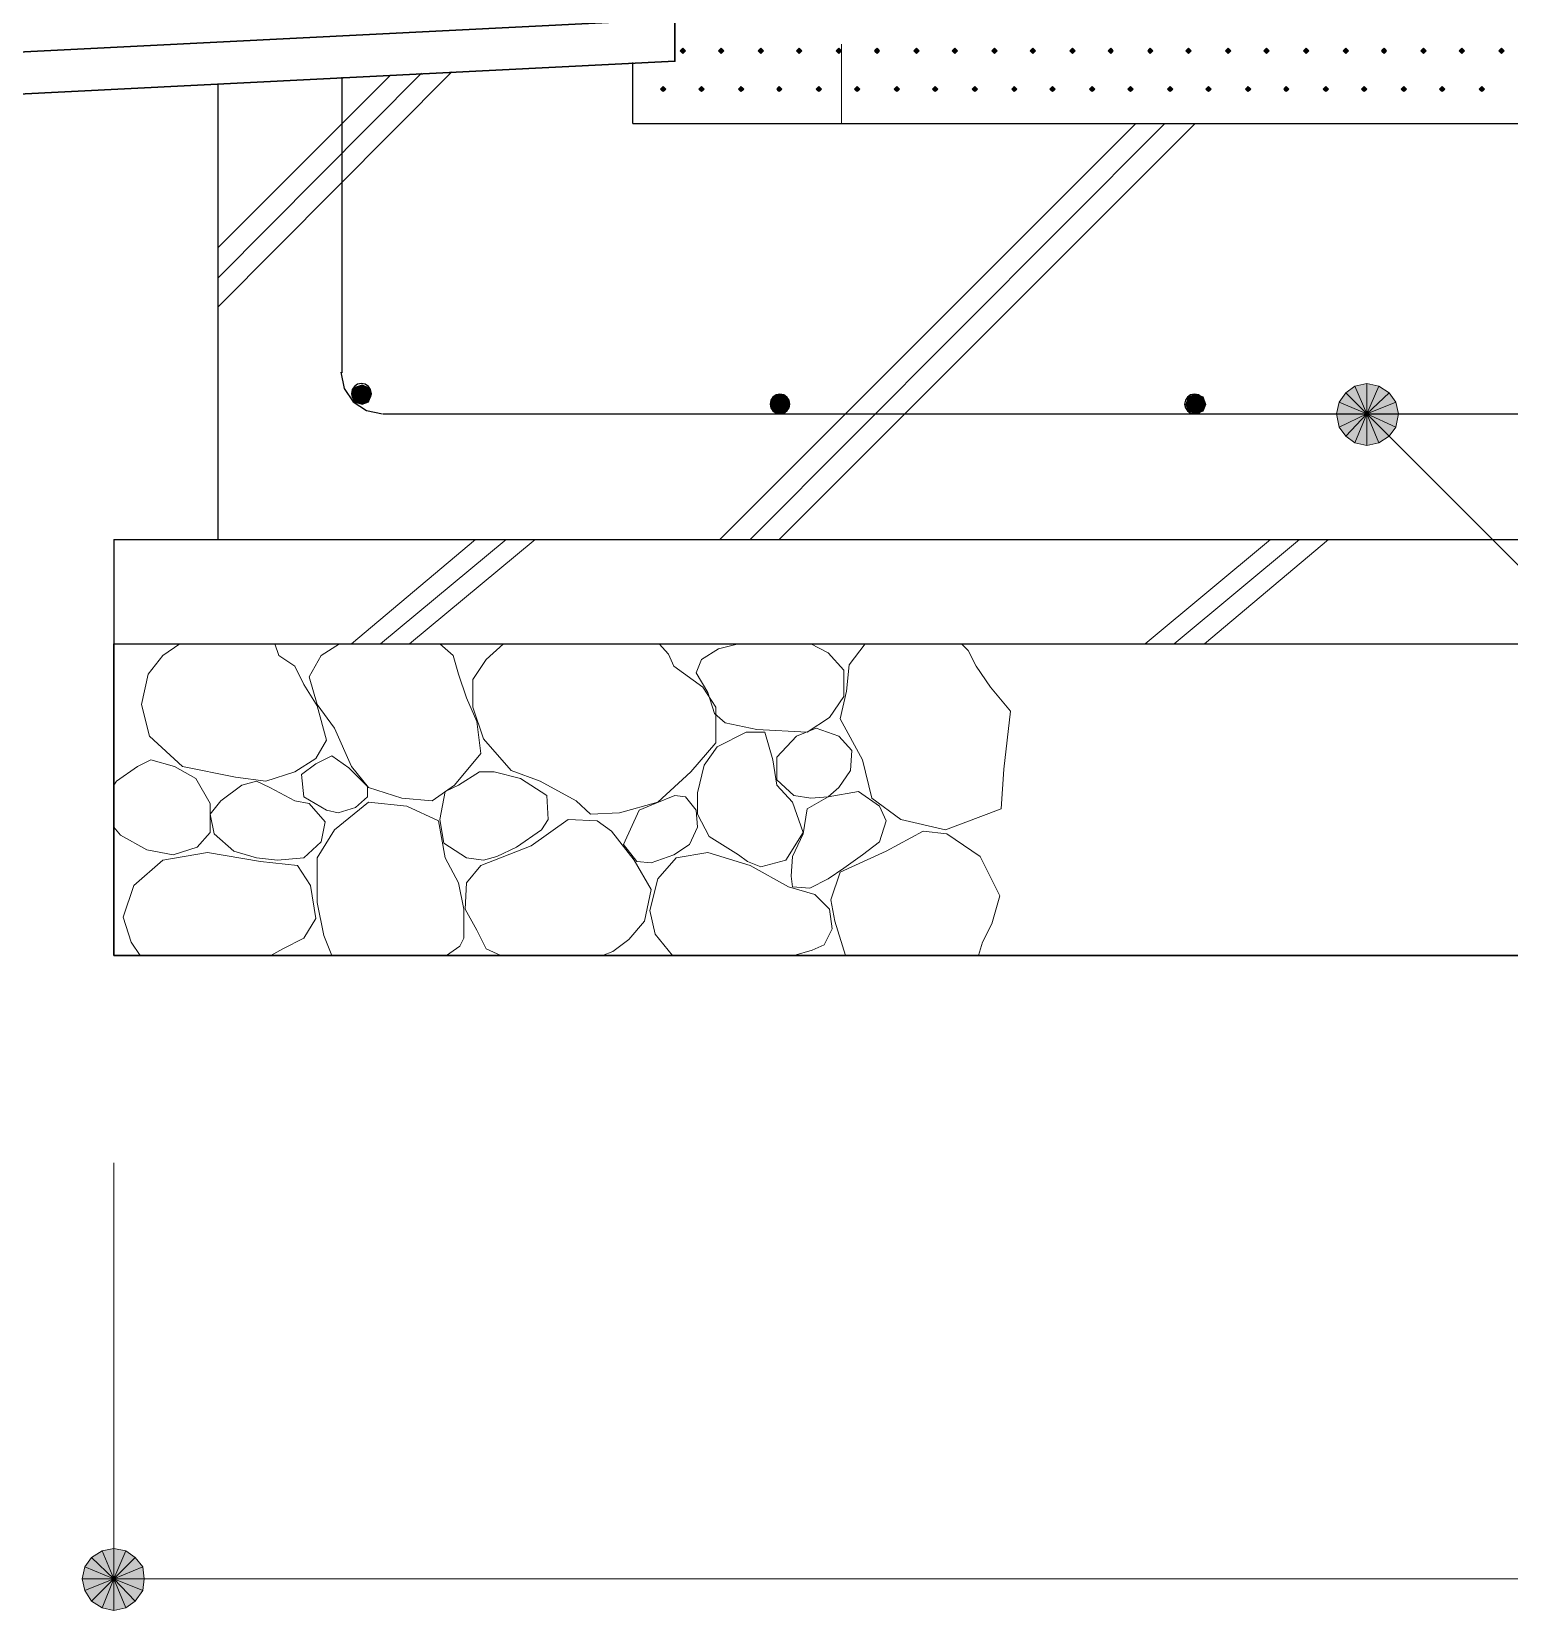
# Model space of a CAD drawing. Header units: millimetres. Extents: x 0 to 420, y 0 to 297.
# Drawn here: x 72.87 to 96.56, y 59.99 to 85.29 of the extents above; entities that cross this region are included whole.
import ezdxf

# ---------------------------------------------------------------- set-up
doc = ezdxf.new("R2010")
doc.units = ezdxf.units.MM

msp = doc.modelspace()

# ---------------------------------------------------------------- hatches: boundary and pattern name
for points in [[(83.312, 85.027), (83.291, 85.005), (83.27, 84.984), (83.291, 84.963), (83.312, 84.942), (83.333, 84.963), (83.354, 84.984), (83.333, 85.005), (83.312, 85.027)], [(83.926, 85.027), (83.905, 85.005), (83.884, 84.984), (83.905, 84.963), (83.926, 84.942), (83.947, 84.963), (83.968, 84.984), (83.947, 85.005), (83.926, 85.027)], [(84.561, 85.027), (84.54, 85.005), (84.519, 84.984), (84.54, 84.963), (84.561, 84.942), (84.582, 84.963), (84.603, 84.984), (84.582, 85.005), (84.561, 85.027)], [(85.175, 85.027), (85.154, 85.005), (85.132, 84.984), (85.154, 84.963), (85.175, 84.942), (85.196, 84.963), (85.217, 84.984), (85.196, 85.005), (85.175, 85.027)], [(85.81, 85.027), (85.788, 85.005), (85.767, 84.984), (85.788, 84.963), (85.81, 84.942), (85.831, 84.963), (85.852, 84.984), (85.831, 85.005), (85.81, 85.027)], [(86.424, 85.027), (86.402, 85.005), (86.381, 84.984), (86.402, 84.963), (86.424, 84.942), (86.445, 84.963), (86.466, 84.984), (86.445, 85.005), (86.424, 85.027)], [(87.059, 85.027), (87.037, 85.005), (87.016, 84.984), (87.037, 84.963), (87.059, 84.942), (87.08, 84.963), (87.101, 84.984), (87.08, 85.005), (87.059, 85.027)], [(87.672, 85.027), (87.651, 85.005), (87.63, 84.984), (87.651, 84.963), (87.672, 84.942), (87.694, 84.963), (87.715, 84.984), (87.694, 85.005), (87.672, 85.027)], [(88.307, 85.027), (88.286, 85.005), (88.265, 84.984), (88.286, 84.963), (88.307, 84.942), (88.329, 84.963), (88.35, 84.984), (88.329, 85.005), (88.307, 85.027)], [(88.921, 85.027), (88.9, 85.005), (88.879, 84.984), (88.9, 84.963), (88.921, 84.942), (88.942, 84.963), (88.963, 84.984), (88.942, 85.005), (88.921, 85.027)], [(89.556, 85.027), (89.535, 85.005), (89.514, 84.984), (89.535, 84.963), (89.556, 84.942), (89.577, 84.963), (89.599, 84.984), (89.577, 85.005), (89.556, 85.027)], [(90.17, 85.027), (90.149, 85.005), (90.128, 84.984), (90.149, 84.963), (90.17, 84.942), (90.191, 84.963), (90.212, 84.984), (90.191, 85.005), (90.17, 85.027)], [(90.805, 85.027), (90.784, 85.005), (90.763, 84.984), (90.784, 84.963), (90.805, 84.942), (90.826, 84.963), (90.847, 84.984), (90.826, 85.005), (90.805, 85.027)], [(91.419, 85.027), (91.398, 85.005), (91.377, 84.984), (91.398, 84.963), (91.419, 84.942), (91.44, 84.963), (91.461, 84.984), (91.44, 85.005), (91.419, 85.027)], [(92.054, 85.027), (92.033, 85.005), (92.012, 84.984), (92.033, 84.963), (92.054, 84.942), (92.075, 84.963), (92.096, 84.984), (92.075, 85.005), (92.054, 85.027)], [(92.668, 85.027), (92.646, 85.005), (92.625, 84.984), (92.646, 84.963), (92.668, 84.942), (92.689, 84.963), (92.71, 84.984), (92.689, 85.005), (92.668, 85.027)], [(93.303, 85.027), (93.282, 85.005), (93.26, 84.984), (93.282, 84.963), (93.303, 84.942), (93.324, 84.963), (93.345, 84.984), (93.324, 85.005), (93.303, 85.027)], [(93.938, 85.027), (93.917, 85.005), (93.895, 84.984), (93.917, 84.963), (93.938, 84.942), (93.959, 84.963), (93.98, 84.984), (93.959, 85.005), (93.938, 85.027)], [(94.552, 85.027), (94.53, 85.005), (94.509, 84.984), (94.53, 84.963), (94.552, 84.942), (94.573, 84.963), (94.594, 84.984), (94.573, 85.005), (94.552, 85.027)], [(95.187, 85.027), (95.165, 85.005), (95.144, 84.984), (95.165, 84.963), (95.187, 84.942), (95.208, 84.963), (95.229, 84.984), (95.208, 85.005), (95.187, 85.027)], [(95.8, 85.027), (95.779, 85.005), (95.758, 84.984), (95.779, 84.963), (95.8, 84.942), (95.821, 84.963), (95.843, 84.984), (95.821, 85.005), (95.8, 85.027)], [(96.435, 85.027), (96.414, 85.005), (96.393, 84.984), (96.414, 84.963), (96.435, 84.942), (96.457, 84.963), (96.478, 84.984), (96.457, 85.005), (96.435, 85.027)], [(82.995, 84.413), (82.973, 84.391), (82.952, 84.37), (82.973, 84.349), (82.995, 84.328), (83.016, 84.349), (83.037, 84.37), (83.016, 84.391), (82.995, 84.413)], [(83.608, 84.413), (83.587, 84.391), (83.566, 84.37), (83.587, 84.349), (83.608, 84.328), (83.629, 84.349), (83.651, 84.37), (83.629, 84.391), (83.608, 84.413)], [(84.243, 84.413), (84.222, 84.391), (84.201, 84.37), (84.222, 84.349), (84.243, 84.328), (84.265, 84.349), (84.286, 84.37), (84.265, 84.391), (84.243, 84.413)], [(84.857, 84.413), (84.836, 84.391), (84.815, 84.37), (84.836, 84.349), (84.857, 84.328), (84.878, 84.349), (84.9, 84.37), (84.878, 84.391), (84.857, 84.413)], [(85.492, 84.413), (85.471, 84.391), (85.45, 84.37), (85.471, 84.349), (85.492, 84.328), (85.513, 84.349), (85.535, 84.37), (85.513, 84.391), (85.492, 84.413)], [(86.106, 84.413), (86.085, 84.391), (86.064, 84.37), (86.085, 84.349), (86.106, 84.328), (86.127, 84.349), (86.148, 84.37), (86.127, 84.391), (86.106, 84.413)], [(86.741, 84.413), (86.72, 84.391), (86.699, 84.37), (86.72, 84.349), (86.741, 84.328), (86.762, 84.349), (86.783, 84.37), (86.762, 84.391), (86.741, 84.413)], [(87.355, 84.413), (87.334, 84.391), (87.312, 84.37), (87.334, 84.349), (87.355, 84.328), (87.376, 84.349), (87.397, 84.37), (87.376, 84.391), (87.355, 84.413)], [(87.99, 84.413), (87.969, 84.391), (87.948, 84.37), (87.969, 84.349), (87.99, 84.328), (88.011, 84.349), (88.032, 84.37), (88.011, 84.391), (87.99, 84.413)], [(88.625, 84.413), (88.604, 84.391), (88.583, 84.37), (88.604, 84.349), (88.625, 84.328), (88.646, 84.349), (88.667, 84.37), (88.646, 84.391), (88.625, 84.413)], [(89.239, 84.413), (89.218, 84.391), (89.196, 84.37), (89.218, 84.349), (89.239, 84.328), (89.26, 84.349), (89.281, 84.37), (89.26, 84.391), (89.239, 84.413)], [(89.874, 84.413), (89.853, 84.391), (89.831, 84.37), (89.853, 84.349), (89.874, 84.328), (89.895, 84.349), (89.916, 84.37), (89.895, 84.391), (89.874, 84.413)], [(90.487, 84.413), (90.466, 84.391), (90.445, 84.37), (90.466, 84.349), (90.487, 84.328), (90.509, 84.349), (90.53, 84.37), (90.509, 84.391), (90.487, 84.413)], [(91.123, 84.413), (91.101, 84.391), (91.08, 84.37), (91.101, 84.349), (91.123, 84.328), (91.144, 84.349), (91.165, 84.37), (91.144, 84.391), (91.123, 84.413)], [(91.736, 84.413), (91.715, 84.391), (91.694, 84.37), (91.715, 84.349), (91.736, 84.328), (91.758, 84.349), (91.779, 84.37), (91.758, 84.391), (91.736, 84.413)], [(92.371, 84.413), (92.35, 84.391), (92.329, 84.37), (92.35, 84.349), (92.371, 84.328), (92.393, 84.349), (92.414, 84.37), (92.393, 84.391), (92.371, 84.413)], [(92.985, 84.413), (92.964, 84.391), (92.943, 84.37), (92.964, 84.349), (92.985, 84.328), (93.006, 84.349), (93.028, 84.37), (93.006, 84.391), (92.985, 84.413)], [(93.62, 84.413), (93.599, 84.391), (93.578, 84.37), (93.599, 84.349), (93.62, 84.328), (93.641, 84.349), (93.662, 84.37), (93.641, 84.391), (93.62, 84.413)], [(94.234, 84.413), (94.213, 84.391), (94.192, 84.37), (94.213, 84.349), (94.234, 84.328), (94.255, 84.349), (94.276, 84.37), (94.255, 84.391), (94.234, 84.413)], [(94.869, 84.413), (94.848, 84.391), (94.827, 84.37), (94.848, 84.349), (94.869, 84.328), (94.89, 84.349), (94.911, 84.37), (94.89, 84.391), (94.869, 84.413)], [(95.483, 84.413), (95.462, 84.391), (95.441, 84.37), (95.462, 84.349), (95.483, 84.328), (95.504, 84.349), (95.525, 84.37), (95.504, 84.391), (95.483, 84.413)], [(96.118, 84.413), (96.097, 84.391), (96.076, 84.37), (96.097, 84.349), (96.118, 84.328), (96.139, 84.349), (96.16, 84.37), (96.139, 84.391), (96.118, 84.413)], [(94.467, 79.608), (94.276, 79.65), (94.276, 79.163), (94.467, 79.608)], [(73.724, 60.685), (73.681, 60.494), (74.189, 60.494), (73.724, 60.685)]]:
    msp.add_hatch(color=7).paths.add_polyline_path(points)
h = msp.add_hatch(color=7)
h.paths.add_polyline_path([(78.042, 79.587), (77.999, 79.481), (78.169, 79.481), (78.042, 79.587)])
h.paths.add_polyline_path([(77.999, 79.481), (78.169, 79.481), (78.042, 79.354), (77.999, 79.481)])
h.paths.add_polyline_path([(78.169, 79.481), (78.042, 79.354), (78.169, 79.312), (78.169, 79.481)])
h = msp.add_hatch(color=7)
h.paths.add_polyline_path([(78.317, 79.481), (78.274, 79.587), (78.169, 79.481), (78.317, 79.481)])
h.paths.add_polyline_path([(78.274, 79.587), (78.169, 79.481), (78.169, 79.629), (78.274, 79.587)])
h.paths.add_polyline_path([(78.169, 79.481), (78.169, 79.629), (78.042, 79.587), (78.169, 79.481)])
h = msp.add_hatch(color=7)
h.paths.add_polyline_path([(78.169, 79.312), (78.274, 79.354), (78.169, 79.481), (78.169, 79.312)])
h.paths.add_polyline_path([(78.274, 79.354), (78.169, 79.481), (78.317, 79.481), (78.274, 79.354)])
h = msp.add_hatch(color=7)
h.paths.add_polyline_path([(85.027, 79.312), (84.984, 79.438), (84.878, 79.312), (85.027, 79.312)])
h.paths.add_polyline_path([(84.984, 79.438), (84.878, 79.312), (84.878, 79.481), (84.984, 79.438)])
h.paths.add_polyline_path([(84.878, 79.312), (84.878, 79.481), (84.751, 79.438), (84.878, 79.312)])
h = msp.add_hatch(color=7)
h.paths.add_polyline_path([(91.694, 79.312), (91.652, 79.438), (91.525, 79.312), (91.694, 79.312)])
h.paths.add_polyline_path([(91.652, 79.438), (91.525, 79.312), (91.525, 79.481), (91.652, 79.438)])
h.paths.add_polyline_path([(91.525, 79.312), (91.525, 79.481), (91.419, 79.438), (91.525, 79.312)])
h = msp.add_hatch(color=7)
h.paths.add_polyline_path([(94.276, 79.65), (94.086, 79.608), (94.276, 79.163), (94.276, 79.65)])
h.paths.add_polyline_path([(94.086, 79.608), (94.276, 79.163), (93.938, 79.502), (94.086, 79.608)])
h.paths.add_polyline_path([(94.276, 79.163), (93.938, 79.502), (93.832, 79.354), (94.276, 79.163)])
h = msp.add_hatch(color=7)
h.paths.add_polyline_path([(94.784, 79.163), (94.742, 79.354), (94.276, 79.163), (94.784, 79.163)])
h.paths.add_polyline_path([(94.742, 79.354), (94.276, 79.163), (94.636, 79.502), (94.742, 79.354)])
h.paths.add_polyline_path([(94.276, 79.163), (94.636, 79.502), (94.467, 79.608), (94.276, 79.163)])
h = msp.add_hatch(color=7)
h.paths.add_polyline_path([(84.751, 79.438), (84.709, 79.312), (84.878, 79.312), (84.751, 79.438)])
h.paths.add_polyline_path([(84.709, 79.312), (84.878, 79.312), (84.751, 79.206), (84.709, 79.312)])
h.paths.add_polyline_path([(84.878, 79.312), (84.751, 79.206), (84.878, 79.163), (84.878, 79.312)])
h = msp.add_hatch(color=7)
h.paths.add_polyline_path([(84.878, 79.163), (84.984, 79.206), (84.878, 79.312), (84.878, 79.163)])
h.paths.add_polyline_path([(84.984, 79.206), (84.878, 79.312), (85.027, 79.312), (84.984, 79.206)])
h = msp.add_hatch(color=7)
h.paths.add_polyline_path([(91.419, 79.438), (91.377, 79.312), (91.525, 79.312), (91.419, 79.438)])
h.paths.add_polyline_path([(91.377, 79.312), (91.525, 79.312), (91.419, 79.206), (91.377, 79.312)])
h.paths.add_polyline_path([(91.525, 79.312), (91.419, 79.206), (91.525, 79.163), (91.525, 79.312)])
h = msp.add_hatch(color=7)
h.paths.add_polyline_path([(91.525, 79.163), (91.652, 79.206), (91.525, 79.312), (91.525, 79.163)])
h.paths.add_polyline_path([(91.652, 79.206), (91.525, 79.312), (91.694, 79.312), (91.652, 79.206)])
h = msp.add_hatch(color=7)
h.paths.add_polyline_path([(93.832, 79.354), (93.79, 79.163), (94.276, 79.163), (93.832, 79.354)])
h.paths.add_polyline_path([(93.79, 79.163), (94.276, 79.163), (93.832, 78.952), (93.79, 79.163)])
h.paths.add_polyline_path([(94.276, 79.163), (93.832, 78.952), (93.938, 78.804), (94.276, 79.163)])
h = msp.add_hatch(color=7)
h.paths.add_polyline_path([(93.938, 78.804), (94.086, 78.698), (94.276, 79.163), (93.938, 78.804)])
h.paths.add_polyline_path([(94.086, 78.698), (94.276, 79.163), (94.276, 78.655), (94.086, 78.698)])
h.paths.add_polyline_path([(94.276, 79.163), (94.276, 78.655), (94.467, 78.698), (94.276, 79.163)])
h = msp.add_hatch(color=7)
h.paths.add_polyline_path([(94.467, 78.698), (94.636, 78.804), (94.276, 79.163), (94.467, 78.698)])
h.paths.add_polyline_path([(94.636, 78.804), (94.276, 79.163), (94.742, 78.952), (94.636, 78.804)])
h.paths.add_polyline_path([(94.276, 79.163), (94.742, 78.952), (94.784, 79.163), (94.276, 79.163)])
h = msp.add_hatch(color=7)
h.paths.add_polyline_path([(74.189, 60.981), (73.999, 60.939), (74.189, 60.494), (74.189, 60.981)])
h.paths.add_polyline_path([(73.999, 60.939), (74.189, 60.494), (73.829, 60.833), (73.999, 60.939)])
h.paths.add_polyline_path([(74.189, 60.494), (73.829, 60.833), (73.724, 60.685), (74.189, 60.494)])
h = msp.add_hatch(color=7)
h.paths.add_polyline_path([(74.655, 60.685), (74.528, 60.833), (74.189, 60.494), (74.655, 60.685)])
h.paths.add_polyline_path([(74.528, 60.833), (74.189, 60.494), (74.38, 60.939), (74.528, 60.833)])
h.paths.add_polyline_path([(74.189, 60.494), (74.38, 60.939), (74.189, 60.981), (74.189, 60.494)])
h = msp.add_hatch(color=7)
h.paths.add_polyline_path([(73.681, 60.494), (73.724, 60.304), (74.189, 60.494), (73.681, 60.494)])
h.paths.add_polyline_path([(73.724, 60.304), (74.189, 60.494), (73.829, 60.134), (73.724, 60.304)])
h.paths.add_polyline_path([(74.189, 60.494), (73.829, 60.134), (73.999, 60.029), (74.189, 60.494)])
h = msp.add_hatch(color=7)
h.paths.add_polyline_path([(73.999, 60.029), (74.189, 59.986), (74.189, 60.494), (73.999, 60.029)])
h.paths.add_polyline_path([(74.189, 59.986), (74.189, 60.494), (74.38, 60.029), (74.189, 59.986)])
h.paths.add_polyline_path([(74.189, 60.494), (74.38, 60.029), (74.528, 60.134), (74.189, 60.494)])
h = msp.add_hatch(color=7)
h.paths.add_polyline_path([(74.528, 60.134), (74.655, 60.304), (74.189, 60.494), (74.528, 60.134)])
h.paths.add_polyline_path([(74.655, 60.304), (74.189, 60.494), (74.676, 60.494), (74.655, 60.304)])
h.paths.add_polyline_path([(74.189, 60.494), (74.676, 60.494), (74.655, 60.685), (74.189, 60.494)])

# ---------------------------------------------------------------- linework, layer by layer
at = {"lineweight": 25}
for points in [[(82.508, 83.82), (100.859, 83.82), (100.859, 98.827)], [(82.508, 83.82), (82.508, 84.794)], [(77.851, 79.82), (77.851, 84.561)], [(75.861, 77.153), (75.861, 84.455)], [(77.83, 79.83), (77.882, 79.571), (78.025, 79.359), (78.237, 79.216), (78.497, 79.163)], [(78.507, 79.163), (144.844, 79.163)], [(74.189, 77.153), (149.183, 77.153)], [(74.189, 77.153), (74.189, 75.48)], [(74.189, 75.48), (149.183, 75.48)]]:
    msp.add_lwpolyline(points, dxfattribs=at)
at = {"lineweight": 30}
for points in [[(60.854, 83.693), (83.185, 84.815), (83.185, 85.492), (61.256, 84.391)], [(74.189, 70.485), (74.189, 75.48)], [(149.183, 70.485), (74.189, 70.485)]]:
    msp.add_lwpolyline(points, dxfattribs=at)
at = {"lineweight": 0}
for points in [[(83.312, 85.027), (83.291, 85.005), (83.27, 84.984), (83.291, 84.963), (83.312, 84.942), (83.333, 84.963), (83.354, 84.984), (83.333, 85.005)], [(83.926, 85.027), (83.905, 85.005), (83.884, 84.984), (83.905, 84.963), (83.926, 84.942), (83.947, 84.963), (83.968, 84.984), (83.947, 85.005)], [(84.561, 85.027), (84.54, 85.005), (84.519, 84.984), (84.54, 84.963), (84.561, 84.942), (84.582, 84.963), (84.603, 84.984), (84.582, 85.005)], [(85.175, 85.027), (85.154, 85.005), (85.132, 84.984), (85.154, 84.963), (85.175, 84.942), (85.196, 84.963), (85.217, 84.984), (85.196, 85.005)], [(85.81, 85.027), (85.788, 85.005), (85.767, 84.984), (85.788, 84.963), (85.81, 84.942), (85.831, 84.963), (85.852, 84.984), (85.831, 85.005)], [(86.424, 85.027), (86.402, 85.005), (86.381, 84.984), (86.402, 84.963), (86.424, 84.942), (86.445, 84.963), (86.466, 84.984), (86.445, 85.005)], [(87.059, 85.027), (87.037, 85.005), (87.016, 84.984), (87.037, 84.963), (87.059, 84.942), (87.08, 84.963), (87.101, 84.984), (87.08, 85.005)], [(87.672, 85.027), (87.651, 85.005), (87.63, 84.984), (87.651, 84.963), (87.672, 84.942), (87.694, 84.963), (87.715, 84.984), (87.694, 85.005)], [(88.307, 85.027), (88.286, 85.005), (88.265, 84.984), (88.286, 84.963), (88.307, 84.942), (88.329, 84.963), (88.35, 84.984), (88.329, 85.005)], [(88.921, 85.027), (88.9, 85.005), (88.879, 84.984), (88.9, 84.963), (88.921, 84.942), (88.942, 84.963), (88.963, 84.984), (88.942, 85.005)], [(89.556, 85.027), (89.535, 85.005), (89.514, 84.984), (89.535, 84.963), (89.556, 84.942), (89.577, 84.963), (89.599, 84.984), (89.577, 85.005)], [(90.17, 85.027), (90.149, 85.005), (90.128, 84.984), (90.149, 84.963), (90.17, 84.942), (90.191, 84.963), (90.212, 84.984), (90.191, 85.005)], [(90.805, 85.027), (90.784, 85.005), (90.763, 84.984), (90.784, 84.963), (90.805, 84.942), (90.826, 84.963), (90.847, 84.984), (90.826, 85.005)], [(91.419, 85.027), (91.398, 85.005), (91.377, 84.984), (91.398, 84.963), (91.419, 84.942), (91.44, 84.963), (91.461, 84.984), (91.44, 85.005)], [(92.054, 85.027), (92.033, 85.005), (92.012, 84.984), (92.033, 84.963), (92.054, 84.942), (92.075, 84.963), (92.096, 84.984), (92.075, 85.005)], [(92.668, 85.027), (92.646, 85.005), (92.625, 84.984), (92.646, 84.963), (92.668, 84.942), (92.689, 84.963), (92.71, 84.984), (92.689, 85.005)], [(93.303, 85.027), (93.282, 85.005), (93.26, 84.984), (93.282, 84.963), (93.303, 84.942), (93.324, 84.963), (93.345, 84.984), (93.324, 85.005)], [(93.938, 85.027), (93.917, 85.005), (93.895, 84.984), (93.917, 84.963), (93.938, 84.942), (93.959, 84.963), (93.98, 84.984), (93.959, 85.005)], [(94.552, 85.027), (94.53, 85.005), (94.509, 84.984), (94.53, 84.963), (94.552, 84.942), (94.573, 84.963), (94.594, 84.984), (94.573, 85.005)], [(95.187, 85.027), (95.165, 85.005), (95.144, 84.984), (95.165, 84.963), (95.187, 84.942), (95.208, 84.963), (95.229, 84.984), (95.208, 85.005)], [(95.8, 85.027), (95.779, 85.005), (95.758, 84.984), (95.779, 84.963), (95.8, 84.942), (95.821, 84.963), (95.843, 84.984), (95.821, 85.005)], [(96.435, 85.027), (96.414, 85.005), (96.393, 84.984), (96.414, 84.963), (96.435, 84.942), (96.457, 84.963), (96.478, 84.984), (96.457, 85.005)], [(82.995, 84.413), (82.973, 84.391), (82.952, 84.37), (82.973, 84.349), (82.995, 84.328), (83.016, 84.349), (83.037, 84.37), (83.016, 84.391)], [(83.608, 84.413), (83.587, 84.391), (83.566, 84.37), (83.587, 84.349), (83.608, 84.328), (83.629, 84.349), (83.651, 84.37), (83.629, 84.391)], [(84.243, 84.413), (84.222, 84.391), (84.201, 84.37), (84.222, 84.349), (84.243, 84.328), (84.265, 84.349), (84.286, 84.37), (84.265, 84.391)], [(84.857, 84.413), (84.836, 84.391), (84.815, 84.37), (84.836, 84.349), (84.857, 84.328), (84.878, 84.349), (84.9, 84.37), (84.878, 84.391)], [(85.492, 84.413), (85.471, 84.391), (85.45, 84.37), (85.471, 84.349), (85.492, 84.328), (85.513, 84.349), (85.535, 84.37), (85.513, 84.391)], [(86.106, 84.413), (86.085, 84.391), (86.064, 84.37), (86.085, 84.349), (86.106, 84.328), (86.127, 84.349), (86.148, 84.37), (86.127, 84.391)], [(86.741, 84.413), (86.72, 84.391), (86.699, 84.37), (86.72, 84.349), (86.741, 84.328), (86.762, 84.349), (86.783, 84.37), (86.762, 84.391)], [(87.355, 84.413), (87.334, 84.391), (87.312, 84.37), (87.334, 84.349), (87.355, 84.328), (87.376, 84.349), (87.397, 84.37), (87.376, 84.391)], [(87.99, 84.413), (87.969, 84.391), (87.948, 84.37), (87.969, 84.349), (87.99, 84.328), (88.011, 84.349), (88.032, 84.37), (88.011, 84.391)], [(88.625, 84.413), (88.604, 84.391), (88.583, 84.37), (88.604, 84.349), (88.625, 84.328), (88.646, 84.349), (88.667, 84.37), (88.646, 84.391)], [(89.239, 84.413), (89.218, 84.391), (89.196, 84.37), (89.218, 84.349), (89.239, 84.328), (89.26, 84.349), (89.281, 84.37), (89.26, 84.391)], [(89.874, 84.413), (89.853, 84.391), (89.831, 84.37), (89.853, 84.349), (89.874, 84.328), (89.895, 84.349), (89.916, 84.37), (89.895, 84.391)], [(90.487, 84.413), (90.466, 84.391), (90.445, 84.37), (90.466, 84.349), (90.487, 84.328), (90.509, 84.349), (90.53, 84.37), (90.509, 84.391)], [(91.123, 84.413), (91.101, 84.391), (91.08, 84.37), (91.101, 84.349), (91.123, 84.328), (91.144, 84.349), (91.165, 84.37), (91.144, 84.391)], [(91.736, 84.413), (91.715, 84.391), (91.694, 84.37), (91.715, 84.349), (91.736, 84.328), (91.758, 84.349), (91.779, 84.37), (91.758, 84.391)], [(92.371, 84.413), (92.35, 84.391), (92.329, 84.37), (92.35, 84.349), (92.371, 84.328), (92.393, 84.349), (92.414, 84.37), (92.393, 84.391)], [(92.985, 84.413), (92.964, 84.391), (92.943, 84.37), (92.964, 84.349), (92.985, 84.328), (93.006, 84.349), (93.028, 84.37), (93.006, 84.391)], [(93.62, 84.413), (93.599, 84.391), (93.578, 84.37), (93.599, 84.349), (93.62, 84.328), (93.641, 84.349), (93.662, 84.37), (93.641, 84.391)], [(94.234, 84.413), (94.213, 84.391), (94.192, 84.37), (94.213, 84.349), (94.234, 84.328), (94.255, 84.349), (94.276, 84.37), (94.255, 84.391)], [(94.869, 84.413), (94.848, 84.391), (94.827, 84.37), (94.848, 84.349), (94.869, 84.328), (94.89, 84.349), (94.911, 84.37), (94.89, 84.391)], [(95.483, 84.413), (95.462, 84.391), (95.441, 84.37), (95.462, 84.349), (95.483, 84.328), (95.504, 84.349), (95.525, 84.37), (95.504, 84.391)], [(96.118, 84.413), (96.097, 84.391), (96.076, 84.37), (96.097, 84.349), (96.118, 84.328), (96.139, 84.349), (96.16, 84.37), (96.139, 84.391)], [(78.042, 79.587), (77.999, 79.481), (78.169, 79.481)], [(77.999, 79.481), (78.169, 79.481), (78.042, 79.354)], [(78.169, 79.481), (78.169, 79.629), (78.042, 79.587)], [(78.169, 79.481), (78.042, 79.354), (78.169, 79.312)], [(78.274, 79.587), (78.169, 79.481), (78.169, 79.629)], [(78.317, 79.481), (78.274, 79.587), (78.169, 79.481)], [(78.169, 79.312), (78.274, 79.354), (78.169, 79.481)], [(78.274, 79.354), (78.169, 79.481), (78.317, 79.481)], [(84.878, 79.312), (84.878, 79.481), (84.751, 79.438)], [(84.984, 79.438), (84.878, 79.312), (84.878, 79.481)], [(91.525, 79.312), (91.525, 79.481), (91.419, 79.438)], [(91.652, 79.438), (91.525, 79.312), (91.525, 79.481)], [(94.276, 79.163), (93.938, 79.502), (93.832, 79.354)], [(94.086, 79.608), (94.276, 79.163), (93.938, 79.502)], [(94.276, 79.65), (94.086, 79.608), (94.276, 79.163)], [(94.467, 79.608), (94.276, 79.65), (94.276, 79.163)], [(94.276, 79.163), (94.636, 79.502), (94.467, 79.608)], [(94.742, 79.354), (94.276, 79.163), (94.636, 79.502)], [(84.751, 79.438), (84.709, 79.312), (84.878, 79.312)], [(84.709, 79.312), (84.878, 79.312), (84.751, 79.206)], [(84.878, 79.312), (84.751, 79.206), (84.878, 79.163)], [(85.027, 79.312), (84.984, 79.438), (84.878, 79.312)], [(84.878, 79.163), (84.984, 79.206), (84.878, 79.312)], [(84.984, 79.206), (84.878, 79.312), (85.027, 79.312)], [(91.419, 79.438), (91.377, 79.312), (91.525, 79.312)], [(91.377, 79.312), (91.525, 79.312), (91.419, 79.206)], [(91.525, 79.312), (91.419, 79.206), (91.525, 79.163)], [(91.694, 79.312), (91.652, 79.438), (91.525, 79.312)], [(91.525, 79.163), (91.652, 79.206), (91.525, 79.312)], [(91.652, 79.206), (91.525, 79.312), (91.694, 79.312)], [(93.832, 79.354), (93.79, 79.163), (94.276, 79.163)], [(94.784, 79.163), (94.742, 79.354), (94.276, 79.163)], [(93.79, 79.163), (94.276, 79.163), (93.832, 78.952)], [(94.276, 79.163), (93.832, 78.952), (93.938, 78.804)], [(93.938, 78.804), (94.086, 78.698), (94.276, 79.163)], [(94.086, 78.698), (94.276, 79.163), (94.276, 78.655)], [(94.276, 79.163), (94.276, 78.655), (94.467, 78.698)], [(94.467, 78.698), (94.636, 78.804), (94.276, 79.163)], [(94.636, 78.804), (94.276, 79.163), (94.742, 78.952)], [(94.276, 79.163), (94.742, 78.952), (94.784, 79.163)], [(74.189, 60.494), (73.829, 60.833), (73.724, 60.685)], [(73.999, 60.939), (74.189, 60.494), (73.829, 60.833)], [(74.189, 60.981), (73.999, 60.939), (74.189, 60.494)], [(74.189, 60.494), (74.38, 60.939), (74.189, 60.981)], [(74.528, 60.833), (74.189, 60.494), (74.38, 60.939)], [(74.655, 60.685), (74.528, 60.833), (74.189, 60.494)], [(73.724, 60.685), (73.681, 60.494), (74.189, 60.494)], [(73.681, 60.494), (73.724, 60.304), (74.189, 60.494)], [(73.724, 60.304), (74.189, 60.494), (73.829, 60.134)], [(74.189, 60.494), (73.829, 60.134), (73.999, 60.029)], [(73.999, 60.029), (74.189, 59.986), (74.189, 60.494)], [(74.189, 60.494), (74.676, 60.494), (74.655, 60.685)], [(74.189, 59.986), (74.189, 60.494), (74.38, 60.029)], [(74.189, 60.494), (74.38, 60.029), (74.528, 60.134)], [(74.528, 60.134), (74.655, 60.304), (74.189, 60.494)], [(74.655, 60.304), (74.189, 60.494), (74.676, 60.494)]]:
    msp.add_lwpolyline(points, close=True, dxfattribs=at)
at = {"lineweight": 13}
for points in [[(85.852, 83.82), (85.852, 85.09)], [(75.861, 80.878), (79.608, 84.646)], [(75.861, 81.344), (79.121, 84.624)], [(75.861, 81.83), (78.613, 84.582)], [(83.905, 77.153), (90.572, 83.82)], [(84.392, 77.153), (91.038, 83.82)], [(84.857, 77.153), (91.525, 83.82)], [(78.042, 79.354), (78.211, 79.523)], [(98.192, 79.312), (105.833, 67.606), (94.276, 79.163)], [(77.999, 75.48), (79.989, 77.153)], [(78.465, 75.48), (80.476, 77.153)], [(78.931, 75.48), (80.941, 77.153)], [(90.72, 75.48), (92.731, 77.153)], [(91.186, 75.48), (93.197, 77.153)], [(91.673, 75.48), (93.662, 77.153)], [(75.248, 75.48), (74.972, 75.29), (74.74, 74.994), (74.634, 74.507), (74.761, 73.999), (75.29, 73.512), (76.137, 73.343), (76.623, 73.279), (77.089, 73.427), (77.428, 73.639), (77.597, 73.935), (77.449, 74.486), (77.237, 74.824), (77.089, 75.121), (76.835, 75.29), (76.771, 75.48)], [(77.809, 75.48), (77.512, 75.29), (77.322, 74.951), (77.449, 74.507), (77.724, 74.126), (77.999, 73.512), (78.274, 73.173), (78.804, 73.004), (79.29, 72.962), (79.65, 73.215), (80.074, 73.723), (80.01, 74.231), (79.841, 74.612), (79.714, 74.994), (79.629, 75.29), (79.417, 75.48)], [(80.433, 75.48), (80.158, 75.226), (79.946, 74.909), (79.946, 74.464), (80.116, 73.956), (80.56, 73.448), (81.026, 73.279), (81.598, 72.962), (81.83, 72.75), (82.296, 72.771), (82.91, 72.94), (83.439, 73.427), (83.841, 73.893), (83.841, 74.464), (83.629, 74.782), (83.164, 75.121), (83.079, 75.311), (82.931, 75.48)], [(84.201, 75.48), (83.884, 75.396), (83.608, 75.226), (83.524, 75.015), (83.714, 74.697), (83.82, 74.359), (83.989, 74.21), (84.497, 74.104), (85.302, 74.062), (85.662, 74.295), (85.894, 74.634), (85.894, 75.057), (85.64, 75.332), (85.365, 75.48)], [(86.233, 75.48), (85.979, 75.142), (85.937, 74.718), (85.831, 74.274), (86.191, 73.618), (86.339, 73.004), (86.804, 72.665), (87.524, 72.496), (88.413, 72.834), (88.456, 73.47), (88.561, 74.401), (88.244, 74.782), (88.011, 75.121), (87.884, 75.374), (87.778, 75.48)], [(74.189, 73.215), (74.232, 73.279), (74.57, 73.512), (74.782, 73.618), (75.163, 73.512), (75.502, 73.321), (75.734, 72.919), (75.734, 72.454), (75.523, 72.221), (75.142, 72.094), (74.718, 72.178), (74.295, 72.411), (74.189, 72.538)], [(77.682, 70.485), (77.555, 70.803), (77.449, 71.332), (77.449, 72.051), (77.724, 72.496), (78.274, 72.94), (78.888, 72.877), (79.396, 72.644), (79.502, 72.051), (79.714, 71.649), (79.798, 71.226), (79.798, 70.76), (79.735, 70.633), (79.523, 70.485)], [(80.391, 70.485), (80.158, 70.591), (80.01, 70.887), (79.82, 71.226), (79.841, 71.649), (80.074, 71.924), (80.878, 72.242), (81.471, 72.665), (81.936, 72.644), (82.169, 72.475), (82.529, 72.009), (82.804, 71.543), (82.698, 71.035), (82.444, 70.739), (82.19, 70.548), (82.021, 70.485)], [(85.916, 70.485), (85.746, 71.035), (85.683, 71.374), (85.831, 71.819), (86.572, 72.157), (87.164, 72.475), (87.545, 72.432), (88.075, 72.072), (88.392, 71.438), (88.265, 70.993), (88.117, 70.697), (88.053, 70.485)], [(74.612, 70.485), (74.464, 70.697), (74.337, 71.099), (74.507, 71.607), (74.972, 72.009), (75.692, 72.136), (76.539, 71.988), (77.131, 71.924), (77.343, 71.607), (77.428, 71.078), (77.237, 70.76), (76.899, 70.591), (76.708, 70.485)], [(83.143, 70.485), (82.868, 70.824), (82.783, 71.205), (82.91, 71.713), (83.206, 72.051), (83.714, 72.136), (84.392, 71.924), (85.005, 71.586), (85.429, 71.459), (85.662, 71.226), (85.704, 70.908), (85.577, 70.654), (85.386, 70.57), (85.09, 70.485)], [(149.183, 67.162), (149.183, 60.494), (74.189, 60.494), (74.189, 67.162)]]:
    msp.add_lwpolyline(points, dxfattribs=at)
at = {"lineweight": 25}
for points in [[(78.317, 79.491), (78.304, 79.553), (78.27, 79.604), (78.22, 79.638), (78.158, 79.65), (78.096, 79.638), (78.046, 79.604), (78.012, 79.553), (77.999, 79.491), (78.012, 79.43), (78.046, 79.379), (78.096, 79.345), (78.158, 79.333), (78.22, 79.345), (78.27, 79.379), (78.304, 79.43)], [(85.027, 79.322), (85.014, 79.384), (84.98, 79.434), (84.93, 79.468), (84.868, 79.481), (84.806, 79.468), (84.755, 79.434), (84.721, 79.384), (84.709, 79.322), (84.721, 79.26), (84.755, 79.21), (84.806, 79.176), (84.868, 79.163), (84.93, 79.176), (84.98, 79.21), (85.014, 79.26)], [(91.673, 79.322), (91.66, 79.384), (91.626, 79.434), (91.576, 79.468), (91.514, 79.481), (91.452, 79.468), (91.402, 79.434), (91.368, 79.384), (91.355, 79.322), (91.368, 79.26), (91.402, 79.21), (91.452, 79.176), (91.514, 79.163), (91.576, 79.176), (91.626, 79.21), (91.66, 79.26)]]:
    msp.add_lwpolyline(points, close=True, dxfattribs=at)
at = {"lineweight": 13}
for points in [[(84.349, 71.988), (84.201, 72.094), (83.735, 72.39), (83.545, 72.75), (83.545, 73.088), (83.651, 73.533), (83.862, 73.829), (84.328, 74.062), (84.624, 74.062), (84.751, 73.618), (84.815, 73.215), (85.069, 72.94), (85.238, 72.454), (84.963, 72.009), (84.561, 71.903)], [(85.64, 73.025), (85.365, 73.004), (85.09, 73.046), (84.815, 73.3), (84.815, 73.66), (85.132, 73.999), (85.45, 74.126), (85.81, 73.999), (86.021, 73.766), (86, 73.448), (85.81, 73.173)], [(78.063, 72.856), (77.787, 72.771), (77.597, 72.813), (77.237, 73.025), (77.195, 73.385), (77.428, 73.554), (77.682, 73.681), (77.957, 73.491), (78.253, 73.194), (78.253, 73.025)], [(80.328, 72.072), (80.116, 72.009), (79.841, 72.051), (79.481, 72.284), (79.417, 72.665), (79.502, 73.11), (79.714, 73.215), (80.052, 73.427), (80.285, 73.427), (80.709, 73.321), (81.132, 73.046), (81.153, 72.665), (81.047, 72.496), (80.645, 72.221)], [(76.475, 72.051), (76.115, 72.157), (75.798, 72.432), (75.734, 72.75), (75.904, 72.962), (76.242, 73.215), (76.475, 73.279), (76.687, 73.173), (77.089, 72.962), (77.322, 72.919), (77.576, 72.623), (77.512, 72.305), (77.237, 72.051), (76.814, 72.009)], [(83.164, 72.094), (82.804, 71.967), (82.571, 71.988), (82.36, 72.263), (82.613, 72.813), (82.868, 72.919), (83.185, 73.046), (83.354, 73.025), (83.524, 72.813), (83.545, 72.538), (83.418, 72.263)], [(85.894, 71.882), (85.64, 71.713), (85.344, 71.564), (85.069, 71.586), (85.048, 71.755), (85.069, 72.072), (85.238, 72.432), (85.302, 72.834), (85.64, 73.025), (86.127, 73.11), (86.466, 72.877), (86.572, 72.644), (86.466, 72.305), (86.191, 72.094)]]:
    msp.add_lwpolyline(points, close=True, dxfattribs=at)

doc.saveas('drawing.dxf')
